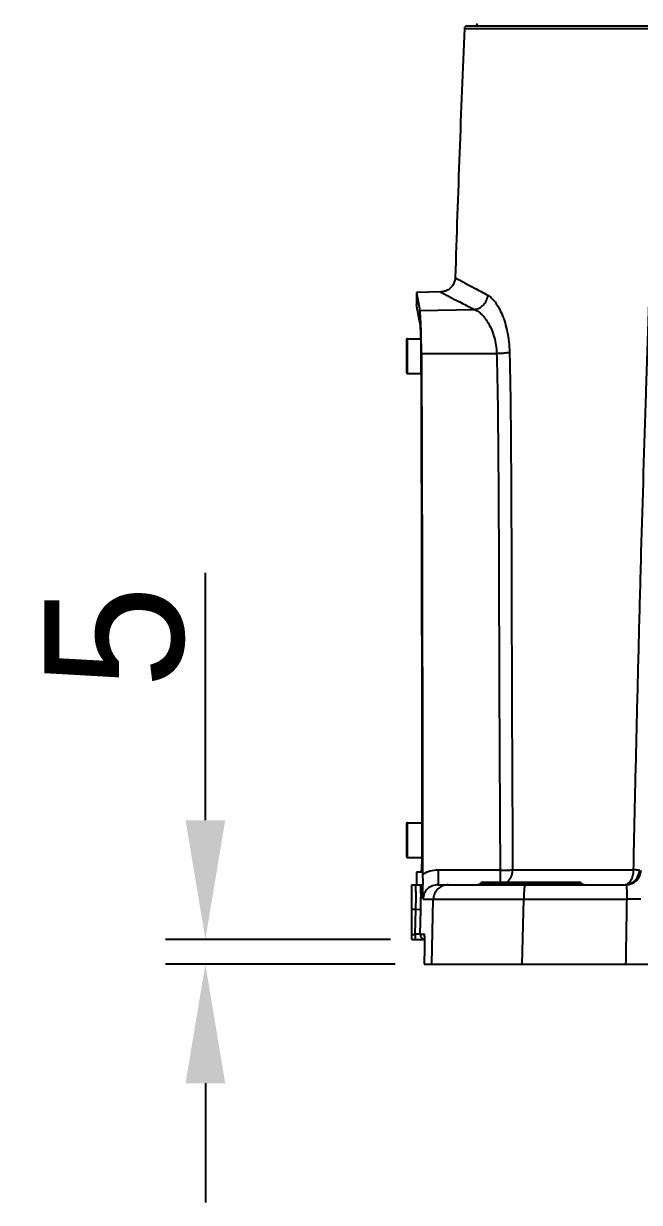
# Model space of a CAD drawing. Header units: millimetres. Extents: x 4086 to 8300, y 123 to 1549.
# Drawn here: x 6690.5 to 6721.5, y 620.7 to 680.1 of the extents above; entities that cross this region are included whole.
import ezdxf

# ---------------------------------------------------------------- set-up
doc = ezdxf.new("R2010")
doc.units = ezdxf.units.MM
doc.layers.add('外形图', color=7, linetype='Continuous')
doc.layers.add('尺寸标注', color=7, linetype='Continuous')
doc.styles.add('思源黑', font='SourceHanSansCN-Normal.ttf')
doc.dimstyles.new('尺寸标注_1_4比例', dxfattribs={"dimtxt": 7, "dimasz": 6, "dimexe": 2, "dimexo": 1.5, "dimgap": 1, "dimtad": 1, "dimdec": 1, "dimlfac": 4, "dimdsep": 46, "dimtxsty": '思源黑', "dimcen": 0.09, "dimadec": 0, "dimazin": 0, "dimtp": 0.01, "dimtm": 0.01, "dimtfac": 1, "dimtdec": 1, "dimtofl": 0, "dimtmove": 0, "dimatfit": 3, "dimfxl": 1, "dimtolj": 1, "dimarcsym": 0})

# ---------------------------------------------------------------- blocks, each defined once
blk = doc.blocks.new('*D941')
at = {"layer": 'Defpoints', "color": 0}
for p in [(6699.634, 633.986), (6710.454, 633.986), (6710.685, 632.737)]:
    blk.add_point(p, dxfattribs=at)
at = {"layer": '尺寸标注', "color": 0, "lineweight": -2}
for p, q in [((6699.634, 639.986), (6699.634, 652.452)), ((6708.954, 633.986), (6697.634, 633.986)), ((6709.185, 632.737), (6697.634, 632.737)), ((6699.634, 626.737), (6699.634, 620.737))]:
    blk.add_line(p, q, dxfattribs=at)
at = {"layer": '尺寸标注', "color": 0}
for points in [[(6698.634, 639.986), (6700.634, 639.986), (6699.634, 633.986)], [(6700.634, 626.737), (6698.634, 626.737), (6699.634, 632.737)]]:
    blk.add_solid(points, dxfattribs=at)
at = {"layer": '尺寸标注', "color": 0, "insert": (6695.072, 649.219), "char_height": 7, "attachment_point": 5, "rotation": 90, "style": '思源黑'}
blk.add_mtext('\\A1;5', dxfattribs=at)

msp = doc.modelspace()

# ---------------------------------------------------------------- linework, layer by layer
at = {"layer": '外形图'}
for p, q in [((6712.6766, 679.867), (6759.3815, 679.867)), ((6712.8015, 679.9868), (6759.2566, 679.9868)), ((6712.2142, 667.3154), (6712.2142, 667.3158)), ((6711.4779, 666.5898), (6710.2691, 666.5687)), ((6710.2691, 666.5687), (6710.2691, 666.5685)), ((6710.2691, 666.5685), (6710.2691, 665.9437)), ((6710.2691, 666.5685), (6710.4334, 665.6647)), ((6711.4779, 666.5898), (6711.4777, 666.5896)), ((6710.4287, 665.0503), (6710.2691, 665.9437)), ((6710.4334, 665.6647), (6713.1751, 665.7116)), ((6709.7791, 662.5118), (6709.7791, 664.2118)), ((6709.8041, 664.2368), (6710.4749, 664.2368)), ((6709.8041, 662.4868), (6709.8041, 664.2368)), ((6710.5146, 663.4912), (6714.301, 663.4985)), ((6709.8041, 662.4868), (6710.4914, 662.4868)), ((6709.7791, 638.1368), (6709.7791, 639.8368)), ((6709.8041, 639.8618), (6710.5409, 639.8618)), ((6709.8041, 638.1118), (6709.8041, 639.8618)), ((6709.8041, 638.1118), (6710.5373, 638.1118)), ((6710.4861, 637.3655), (6710.2691, 637.3617)), ((6710.2691, 637.3617), (6710.2691, 636.7368)), ((6714.4774, 637.4715), (6711.359, 637.4715)), ((6715.1075, 637.4824), (6721.1976, 637.4824)), ((6710.0291, 636.7368), (6710.5816, 636.7368)), ((6710.0291, 633.9864), (6710.0291, 636.7368)), ((6711.3459, 636.7368), (6720.8216, 636.7368)), ((6713.4779, 636.7993), (6718.5802, 636.7993)), ((6713.6433, 636.8618), (6718.4149, 636.8618)), ((6710.593, 636.0065), (6711.1123, 636.0065)), ((6711.0332, 632.7368), (6711.1123, 636.0065)), ((6715.5901, 632.7368), (6715.6708, 636.0065)), ((6715.6708, 636.0065), (6720.8682, 636.0065)), ((6710.2321, 635.4868), (6710.0291, 635.4868)), ((6710.1996, 634.2495), (6710.2321, 635.4868)), ((6710.4817, 635.4803), (6710.2321, 635.4868)), ((6710.4493, 634.243), (6710.4817, 635.4803)), ((6710.0291, 634.2364), (6710.1993, 634.2364)), ((6710.1993, 634.2364), (6710.1996, 634.2495)), ((6710.4488, 634.243), (6710.1993, 634.2364)), ((6710.1993, 634.2364), (6710.1993, 633.9864)), ((6710.4488, 634.243), (6710.1996, 634.2495)), ((6710.4493, 634.243), (6710.4488, 634.243)), ((6710.4493, 634.243), (6710.6408, 634.243)), ((6710.0291, 633.9864), (6710.668, 633.9864)), ((6710.6685, 633.5529), (6710.6485, 632.7368)), ((6710.6681, 633.5122), (6710.6491, 632.7368)), ((6710.6681, 633.5126), (6710.6676, 633.5122)), ((6710.6681, 633.5126), (6710.6681, 633.5122)), ((6710.6694, 633.5996), (6710.6685, 633.5519)), ((6710.6701, 633.646), (6710.6694, 633.5981)), ((6710.6706, 633.6919), (6710.6701, 633.646)), ((6710.6485, 632.7368), (6761.4096, 632.7368))]:
    msp.add_line(p, q, dxfattribs=at)
for points in [[(6712.2142, 667.3154), (6712.2115, 667.2716), (6712.2054, 667.2228), (6712.1962, 667.1745), (6712.1838, 667.1269), (6712.1683, 667.0802), (6712.1498, 667.0346), (6712.1283, 666.9903), (6712.104, 666.9475), (6712.0769, 666.9064), (6712.0471, 666.8672), (6712.0149, 666.8301), (6711.9804, 666.7951), (6711.9436, 666.7625), (6711.9048, 666.7323), (6711.8641, 666.7049), (6711.8218, 666.6801), (6711.7782, 666.6583), (6711.7334, 666.6394), (6711.6878, 666.6236), (6711.642, 666.6109), (6711.5966, 666.6013), (6711.5525, 666.5948), (6711.5109, 666.5911), (6711.4779, 666.5898)], [(6710.6564, 634.1615), (6710.6563, 634.1616), (6710.6564, 634.1612), (6710.6567, 634.1595), (6710.6571, 634.1567), (6710.6577, 634.1527), (6710.6583, 634.1476), (6710.659, 634.1413), (6710.6598, 634.1337), (6710.6606, 634.125), (6710.6615, 634.115), (6710.6623, 634.1038), (6710.6632, 634.0911), (6710.6641, 634.077), (6710.6649, 634.0612), (6710.6658, 634.0438), (6710.6666, 634.0246), (6710.6674, 634.0034)], [(6710.6674, 634.0034), (6710.6682, 633.9793), (6710.6689, 633.9535), (6710.6695, 633.9256)], [(6710.6682, 633.98), (6710.6689, 633.9543), (6710.6695, 633.9261), (6710.6701, 633.8949), (6710.6705, 633.8602), (6710.6708, 633.8219), (6710.6709, 633.7806), (6710.6709, 633.737)], [(6710.6709, 633.737), (6710.6706, 633.6906), (6710.6701, 633.6444)]]:
    msp.add_lwpolyline(points, dxfattribs=at)
for centre, radius, start, end in [((7996.8633, 626.2654), 1285.3048, 177.6098793, 178.1697604), ((6712.8015, 679.8618), 0.125, 90, 177.647955), ((6713.2073, 680.1118), 0.125, 270, 358.5), ((6709.8041, 664.2118), 0.025, 90, 180), ((6709.8041, 662.5118), 0.025, 180, 270), ((6709.8041, 639.8368), 0.025, 90, 180), ((6709.8041, 638.1368), 0.025, 180, 270), ((6711.3587, 635.9647), 1.5067, 89.98886, 121.353299), ((6731.3621, 637.2711), 20.7874, 180.054192, 181.472722), ((6720.7415, 637.4868), 0.75, 276.096734, 358.907249), ((6720.8215, 637.4868), 0.7499, 270.004546, 358.907803), ((6713.3126, 636.9868), 0.25, 270, 311.409622), ((6713.6433, 636.6118), 0.25, 90, 131.409622), ((6718.4149, 636.6118), 0.25, 48.590378, 90), ((6718.7456, 636.9868), 0.25, 228.590378, 270), ((6720.7416, 637.4872), 0.7503, 270.002162, 276.090361), ((6710.6991, 634.2363), 0.2499, 178.475155, 262.822668), ((6710.8929, 634.2367), 0.2522, 178.5692, 197.671643), ((6710.8912, 634.2364), 0.2504, 197.740469, 201.802118)]:
    msp.add_arc(centre, radius, start, end, dxfattribs=at)
for points, knots in [([(6721.1976, 637.4824), (6721.2227, 638.8161), (6721.2837, 641.4834), (6721.3778, 645.4842), (6721.4782, 649.485), (6721.6224, 654.8189), (6721.7818, 660.1524), (6721.9352, 664.8186), (6722.0262, 667.4849), (6722.0748, 668.8179), (6722.0995, 669.4843)], [0, 0, 0, 0, 0.1250013, 0.2500046, 0.3750083, 0.5000112, 0.7500116, 0.8750077, 0.9375042, 1, 1, 1, 1]), ([(6712.2142, 667.3158), (6712.2143, 667.3155), (6712.215, 667.315), (6712.2162, 667.3139), (6712.2184, 667.3125), (6712.2229, 667.3096), (6712.2306, 667.305), (6712.2422, 667.2982), (6712.2572, 667.2897), (6712.2754, 667.2795), (6712.2968, 667.2675), (6712.3319, 667.2481), (6712.3839, 667.2196), (6712.456, 667.1802), (6712.5409, 667.1339), (6712.6385, 667.0808), (6712.7488, 667.021), (6712.8716, 666.9544), (6713.0067, 666.8813), (6713.2112, 666.7708), (6713.4966, 666.6169), (6713.733, 666.49), (6713.8591, 666.4225)], [0, 0, 0, 0, 0.0004286, 0.0013309, 0.0027208, 0.0046016, 0.0098398, 0.0170498, 0.0262321, 0.0373861, 0.0505101, 0.0656016, 0.1016733, 0.1455671, 0.197238, 0.2566309, 0.32368, 0.3983106, 0.4804381, 0.5699694, 0.7708316, 1, 1, 1, 1]), ([(6711.4777, 666.5896), (6711.4777, 666.5894), (6711.4784, 666.5888), (6711.4796, 666.5878), (6711.4819, 666.5864), (6711.4864, 666.5836), (6711.4943, 666.5791), (6711.5062, 666.5725), (6711.5215, 666.5642), (6711.5402, 666.5541), (6711.5623, 666.5424), (6711.5984, 666.5234), (6711.652, 666.4953), (6711.7263, 666.4566), (6711.8138, 666.4111), (6711.9145, 666.359), (6712.0283, 666.3001), (6712.1551, 666.2347), (6712.2946, 666.1627), (6712.5058, 666.054), (6712.8006, 665.9027), (6713.0449, 665.7779), (6713.1751, 665.7116)], [0, 0, 0, 0, 0.000396, 0.001265, 0.0026222, 0.0044709, 0.0096474, 0.0167989, 0.0259262, 0.0370289, 0.0501054, 0.0651533, 0.1011508, 0.1449884, 0.1966225, 0.2559988, 0.3230523, 0.3977089, 0.4798841, 0.5694847, 0.7705496, 1, 1, 1, 1]), ([(6713.1751, 665.7116), (6713.2605, 665.7197), (6713.4322, 665.7701), (6713.6481, 665.9308), (6713.8017, 666.1562), (6713.8503, 666.3333), (6713.8591, 666.4225)], [0, 0, 0, 0, 0.2425433, 0.4924146, 0.7465735, 1, 1, 1, 1]), ([(6713.8591, 666.4225), (6713.9284, 666.3854), (6714.0674, 666.278), (6714.2531, 666.0603), (6714.4301, 665.7751), (6714.5923, 665.4272), (6714.7329, 665.022), (6714.8446, 664.5678), (6714.9206, 664.0751), (6714.9439, 663.7341), (6714.9484, 663.5599)], [0, 0, 0, 0, 0.0745519, 0.1643852, 0.2703017, 0.3918347, 0.5277864, 0.6762905, 0.834796, 1, 1, 1, 1]), ([(6710.5146, 663.4912), (6710.5133, 663.7426), (6710.509, 664.1086), (6710.4979, 664.5778), (6710.4877, 664.8851), (6710.4761, 665.1514), (6710.4634, 665.3702), (6710.4516, 665.5202), (6710.4414, 665.6124), (6710.4362, 665.649), (6710.4334, 665.6647)], [0, 0, 0, 0, 0.3466342, 0.5045907, 0.6470529, 0.7705422, 0.8720549, 0.9491409, 0.9779327, 1, 1, 1, 1]), ([(6713.1751, 665.7116), (6713.2423, 665.6849), (6713.3784, 665.6086), (6713.5674, 665.4472), (6713.7491, 665.2339), (6713.9178, 664.9703), (6714.0665, 664.6587), (6714.2318, 664.1713), (6714.2912, 663.7719), (6714.301, 663.4985)], [0, 0, 0, 0, 0.0835522, 0.178493, 0.285931, 0.406209, 0.5391154, 0.6838277, 1, 1, 1, 1]), ([(6710.4287, 665.0503), (6710.4334, 665.023), (6710.441, 664.9538), (6710.4507, 664.8294), (6710.4598, 664.6654), (6710.4681, 664.4659), (6710.4753, 664.2357), (6710.4833, 663.8842), (6710.4863, 663.6101), (6710.4872, 663.4218)], [0, 0, 0, 0, 0.0509731, 0.1280337, 0.2295827, 0.3531253, 0.4955342, 0.6534515, 1, 1, 1, 1]), ([(6710.4872, 663.4218), (6710.4969, 661.3608), (6710.506, 658.2675), (6710.5163, 654.1415), (6710.525, 650.0104), (6710.534, 644.8447), (6710.5401, 640.7118), (6710.5424, 638.6451)], [0, 0, 0, 0, 0.249552, 0.3745395, 0.4995822, 0.7497541, 1, 1, 1, 1]), ([(6710.5146, 663.4912), (6710.5256, 661.3084), (6710.5356, 658.0325), (6710.5469, 653.6628), (6710.5563, 649.2878), (6710.5663, 643.8172), (6710.5725, 639.4403), (6710.5747, 637.2514)], [0, 0, 0, 0, 0.2495536, 0.3745423, 0.4995853, 0.7497523, 1, 1, 1, 1]), ([(6714.301, 663.4985), (6714.3663, 663.5004), (6714.4923, 663.5059), (6714.6695, 663.519), (6714.8202, 663.536), (6714.9101, 663.551), (6714.9484, 663.5599)], [0, 0, 0, 0, 0.3012851, 0.5806455, 0.818907, 1, 1, 1, 1]), ([(6714.301, 663.4985), (6714.316, 662.9585), (6714.3361, 662.148), (6714.3539, 661.0667), (6714.3629, 660.2547), (6714.3707, 659.4423), (6714.3802, 658.3587), (6714.3902, 657.0037), (6714.3997, 655.3774), (6714.4095, 653.2082), (6714.4181, 650.4959), (6714.4258, 647.7832), (6714.4344, 645.6128), (6714.4452, 643.442), (6714.4601, 640.7282), (6714.4715, 638.5571), (6714.4774, 637.4715)], [0, 0, 0, 0, 0.0622621, 0.0934412, 0.1246457, 0.1558622, 0.1870855, 0.2495503, 0.3120362, 0.3745393, 0.4995828, 0.6246586, 0.6872034, 0.7497516, 0.8748642, 1, 1, 1, 1]), ([(6714.9484, 663.5599), (6714.9625, 663.0188), (6714.9812, 662.2066), (6714.9977, 661.123), (6715.006, 660.3094), (6715.0129, 659.4953), (6715.0215, 658.4095), (6715.0304, 657.052), (6715.0386, 655.4225), (6715.047, 653.249), (6715.054, 650.5315), (6715.0603, 647.8137), (6715.0679, 645.6391), (6715.0776, 643.4642), (6715.0913, 640.7453), (6715.1019, 638.5701), (6715.1075, 637.4824)], [0, 0, 0, 0, 0.0622744, 0.093457, 0.1246634, 0.1558814, 0.1871059, 0.2495722, 0.3120586, 0.3745612, 0.4996023, 0.6246744, 0.687217, 0.749763, 0.8748704, 1, 1, 1, 1]), ([(6710.5424, 638.6451), (6710.5425, 638.5624), (6710.5419, 638.4), (6710.5388, 638.1639), (6710.5336, 637.9456), (6710.5276, 637.7789), (6710.5218, 637.6609), (6710.5173, 637.586), (6710.5126, 637.5213), (6710.5078, 637.4675), (6710.5028, 637.4249), (6710.4979, 637.3943), (6710.4933, 637.3759), (6710.4896, 637.3676), (6710.4871, 637.3655), (6710.4861, 637.3655)], [0, 0, 0, 0, 0.1930818, 0.3794276, 0.5516894, 0.7030859, 0.7690628, 0.8276731, 0.8783445, 0.9205874, 0.9540048, 0.9783101, 0.9933897, 0.9975903, 1, 1, 1, 1]), ([(6711.359, 637.4715), (6711.359, 637.4234), (6711.3588, 637.3293), (6711.358, 637.1929), (6711.357, 637.0853), (6711.356, 637.0059), (6711.3551, 636.9528), (6711.3542, 636.9047), (6711.3532, 636.862), (6711.3521, 636.8252), (6711.351, 636.7946), (6711.35, 636.7732), (6711.3491, 636.7593), (6711.3485, 636.7514), (6711.3479, 636.7454), (6711.3473, 636.7408), (6711.3468, 636.7385), (6711.3463, 636.7368), (6711.3459, 636.7368)], [0, 0, 0, 0, 0.1960394, 0.383959, 0.5567266, 0.6353794, 0.7078782, 0.7735435, 0.8317605, 0.8819842, 0.923746, 0.9566577, 0.9696976, 0.9804198, 0.9888029, 0.9948349, 0.9985248, 1, 1, 1, 1]), ([(6714.4774, 637.4715), (6714.4774, 637.3561), (6714.4764, 637.1529), (6714.4739, 636.9496), (6714.4715, 636.8618)], [0, 0, 0, 0, 0.5676271, 1, 1, 1, 1]), ([(6714.4774, 637.4715), (6714.5981, 637.4722), (6714.8082, 637.4745), (6715.0182, 637.4788), (6715.1075, 637.4824)], [0, 0, 0, 0, 0.5747232, 1, 1, 1, 1]), ([(6714.8198, 636.8618), (6714.8643, 636.8962), (6714.9459, 636.9784), (6715.0368, 637.129), (6715.0939, 637.3003), (6715.1072, 637.4215), (6715.1075, 637.4824)], [0, 0, 0, 0, 0.2387733, 0.4863801, 0.7411711, 1, 1, 1, 1]), ([(6720.7416, 636.7368), (6720.7715, 636.7368), (6720.8336, 636.7472), (6720.9205, 636.7917), (6720.9994, 636.8625), (6721.0679, 636.9563), (6721.1239, 637.0696), (6721.1805, 637.2444), (6721.1972, 637.3864), (6721.1976, 637.4824)], [0, 0, 0, 0, 0.0940217, 0.1937193, 0.3031383, 0.4240997, 0.5564445, 0.6985269, 1, 1, 1, 1]), ([(6721.4913, 637.4725), (6721.4907, 637.4727), (6721.4886, 637.4729), (6721.4844, 637.4733), (6721.4777, 637.4737), (6721.4643, 637.4744), (6721.4418, 637.4753), (6721.4083, 637.4765), (6721.3663, 637.4778), (6721.3164, 637.4793), (6721.2593, 637.4808), (6721.2189, 637.4818), (6721.1976, 637.4824)], [0, 0, 0, 0, 0.0066181, 0.0212361, 0.0438401, 0.0743656, 0.1587792, 0.2734196, 0.4168411, 0.5872325, 0.7824405, 1, 1, 1, 1]), ([(6710.2321, 635.4868), (6710.2346, 635.5681), (6710.2388, 635.7276), (6710.2424, 635.9591), (6710.2431, 636.1725), (6710.2414, 636.3352), (6710.2385, 636.4502), (6710.2358, 636.523), (6710.2326, 636.5859), (6710.2288, 636.6381), (6710.2247, 636.6794), (6710.2202, 636.7091), (6710.2158, 636.7268), (6710.2119, 636.735), (6710.2093, 636.7368), (6710.2082, 636.7368)], [0, 0, 0, 0, 0.1944922, 0.3815093, 0.5538574, 0.7049145, 0.7706145, 0.8289055, 0.8792377, 0.9211444, 0.9542526, 0.9783046, 0.9932343, 0.9974447, 1, 1, 1, 1]), ([(6710.4817, 635.4803), (6710.488, 635.7184), (6710.4935, 636.0573), (6710.4918, 636.4762), (6710.488, 636.6569), (6710.4849, 636.7368)], [0, 0, 0, 0, 0.568546, 0.8090451, 1, 1, 1, 1]), ([(6710.593, 636.0065), (6710.5898, 636.1199), (6710.5834, 636.3633), (6710.5815, 636.6068), (6710.5816, 636.7368)], [0, 0, 0, 0, 0.4660091, 1, 1, 1, 1]), ([(6711.3459, 636.7368), (6711.2499, 636.7368), (6711.0557, 636.6995), (6710.8078, 636.5388), (6710.6384, 636.2963), (6710.5954, 636.1027), (6710.593, 636.0065)], [0, 0, 0, 0, 0.2495691, 0.4995371, 0.7497678, 1, 1, 1, 1]), ([(6711.8593, 636.7368), (6711.7637, 636.7368), (6711.5704, 636.6991), (6711.3247, 636.5374), (6711.1574, 636.2951), (6711.1148, 636.1024), (6711.1123, 636.0065)], [0, 0, 0, 0, 0.2495936, 0.4994224, 0.7495877, 1, 1, 1, 1]), ([(6715.7341, 636.7368), (6715.7317, 636.7368), (6715.728, 636.7339), (6715.7246, 636.7287), (6715.7202, 636.7195), (6715.7152, 636.7036), (6715.7068, 636.6676), (6715.6979, 636.607), (6715.6888, 636.5176), (6715.6813, 636.4085), (6715.6755, 636.2837), (6715.6719, 636.148), (6715.6709, 636.0543), (6715.6708, 636.0065)], [0, 0, 0, 0, 0.0095131, 0.0166969, 0.0258852, 0.0506289, 0.0840145, 0.1759877, 0.2990276, 0.4487844, 0.6198125, 0.8058351, 1, 1, 1, 1]), ([(6720.8682, 636.0065), (6720.8698, 636.0545), (6720.872, 636.1486), (6720.8726, 636.2849), (6720.8705, 636.4099), (6720.8658, 636.519), (6720.8595, 636.598), (6720.8529, 636.6502), (6720.8477, 636.6803), (6720.8423, 636.7041), (6720.8362, 636.7214), (6720.8304, 636.7328), (6720.8241, 636.7368), (6720.8216, 636.7368)], [0, 0, 0, 0, 0.1949829, 0.3816027, 0.552782, 0.7021554, 0.8243786, 0.8739913, 0.9154224, 0.9484396, 0.9730043, 0.9895514, 1, 1, 1, 1]), ([(6711.1123, 636.0065), (6711.1309, 636.0072), (6711.1809, 636.0081), (6711.2745, 636.0093), (6711.405, 636.0102), (6711.6498, 636.0115), (6712.0382, 636.0123), (6712.5945, 636.0127), (6713.2579, 636.0122), (6714.0081, 636.011), (6714.8222, 636.0091), (6715.3836, 636.0074), (6715.6708, 636.0065)], [0, 0, 0, 0, 0.0122988, 0.0328789, 0.0615845, 0.0981967, 0.193962, 0.3172463, 0.4642748, 0.6305441, 0.8109609, 1, 1, 1, 1]), ([(6721.5708, 636.0128), (6721.5704, 636.0124), (6721.5688, 636.0118), (6721.5658, 636.011), (6721.5611, 636.0103), (6721.5517, 636.0092), (6721.5359, 636.008), (6721.5125, 636.0068), (6721.483, 636.0058), (6721.4478, 636.0049), (6721.4072, 636.0042), (6721.3432, 636.0035), (6721.2527, 636.0031), (6721.1337, 636.0035), (6721.0038, 636.0046), (6720.9141, 636.0058), (6720.8682, 636.0065)], [0, 0, 0, 0, 0.002376, 0.0068805, 0.013622, 0.0226166, 0.0473237, 0.0808327, 0.1228684, 0.1730741, 0.231019, 0.2962039, 0.4459832, 0.6172431, 0.8040674, 1, 1, 1, 1]), ([(6710.6408, 634.243), (6710.6433, 634.243), (6710.6482, 634.2344), (6710.6516, 634.2198), (6710.6562, 634.1937), (6710.6583, 634.1737), (6710.6594, 634.162)], [0, 0, 0, 0, 0.0866944, 0.2773821, 0.5821075, 1, 1, 1, 1]), ([(6710.6594, 634.162), (6710.663, 634.1241), (6710.6679, 634.0348), (6710.6716, 633.8845), (6710.6718, 633.7059), (6710.6697, 633.5788), (6710.6681, 633.5126)], [0, 0, 0, 0, 0.1758177, 0.4128337, 0.6943149, 1, 1, 1, 1])]:
    msp.add_open_spline(points, degree=3, knots=knots, dxfattribs=at)
msp.add_open_spline([(6720.8146, 632.7368), (6720.8318, 633.8267), (6720.8494, 634.9166), (6720.8682, 636.0065)], degree=3, dxfattribs=at)

# ---------------------------------------------------------------- dimensions: what is measured, and where the dimension line sits
at = {"layer": '尺寸标注'}
dim = msp.add_linear_dim(base=(6699.6345, 633.9864), p1=(6710.6852, 632.7368), p2=(6710.4537, 633.9864), angle=90, dimstyle='尺寸标注_1_4比例', dxfattribs=at)
dim.commit()
dim.dimension.update_dxf_attribs({"geometry": '*D941', "text_midpoint": (6695.0723, 649.2193)})

doc.saveas('drawing.dxf')
